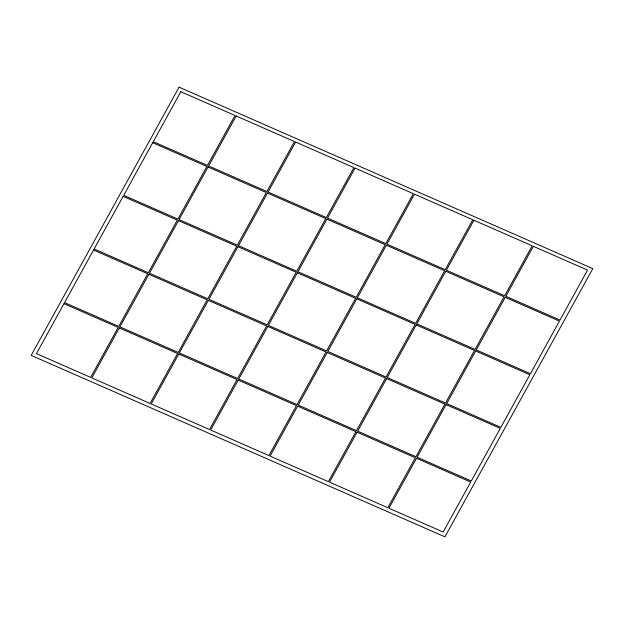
<?xml version="1.0" encoding="UTF-8"?>
<svg xmlns="http://www.w3.org/2000/svg" width="624" height="624" viewBox="0 0 624 624"><rect width="100%" height="100%" fill="white"/><g stroke="black" fill="none" stroke-linecap="round" stroke-linejoin="round"><path stroke-width="0.94" d="M179.072 87.165L31.2 355.384L444.928 536.835L592.8 268.616L179.072 87.165M63.976 303.654L36.426 353.621L90.62 377.387L118.17 327.428L63.976 303.654M93.553 250.013L64.553 302.609L118.747 326.375L147.74 273.78L93.553 250.013M123.123 196.365L94.13 248.96L148.325 272.727L177.317 220.139L123.123 196.365M152.701 142.724L123.708 195.32L177.895 219.086L206.895 166.491L152.701 142.724M180.827 91.705L153.278 141.671L207.472 165.438L235.022 115.479L180.827 91.705M119.332 327.935L91.79 377.902L150.056 403.455L177.606 353.496L119.332 327.935M148.91 274.295L119.909 326.882L178.183 352.443L207.176 299.848L148.91 274.295M178.48 220.646L149.487 273.242L207.761 298.795L236.753 246.207L178.48 220.646M208.057 167.006L179.065 219.593L237.331 245.154L266.331 192.559L208.057 167.006M236.184 115.986L208.634 165.953L266.908 191.506L294.458 141.547L236.184 115.986M178.768 354.003L151.226 403.97L209.492 429.523L237.042 379.564L178.768 354.003M208.346 300.362L179.345 352.95L237.619 378.511L266.612 325.915L208.346 300.362M237.916 246.714L208.923 299.309L267.197 324.862L296.189 272.275L237.916 246.714M267.493 193.073L238.501 245.661L296.767 271.222L325.767 218.626L267.493 193.073M295.62 142.054L268.078 192.02L326.344 217.573L353.894 167.614L295.62 142.054M238.204 380.071L210.662 430.037L268.928 455.59L296.478 405.631L238.204 380.071M267.782 326.43L238.789 379.018L297.055 404.578L326.056 351.983L267.782 326.43M297.359 272.782L268.359 325.377L326.633 350.93L355.625 298.342L297.359 272.782M326.929 219.141L297.937 271.729L356.21 297.289L385.203 244.694L326.929 219.141M355.056 168.121L327.514 218.088L385.78 243.641L413.33 193.682L355.056 168.121M297.64 406.138L270.098 456.105L328.364 481.658L355.914 431.699L297.64 406.138M327.218 352.498L298.225 405.085L356.491 430.646L385.492 378.05L327.218 352.498M356.795 298.849L327.795 351.445L386.069 376.997L415.061 324.41L356.795 298.849M386.365 245.209L357.373 297.796L415.646 323.357L444.639 270.761L386.365 245.209M414.492 194.189L386.95 244.156L445.216 269.708L472.766 219.749L414.492 194.189M357.076 432.206L329.534 482.173L387.8 507.725L415.35 457.766L357.076 432.206M386.654 378.565L357.661 431.153L415.927 456.713L444.928 404.118L386.654 378.565M416.231 324.917L387.231 377.512L445.505 403.065L474.497 350.477L416.231 324.917M445.801 271.276L416.809 323.864L475.082 349.424L504.075 296.829L445.801 271.276M473.928 220.256L446.386 270.223L504.652 295.776L532.202 245.817L473.928 220.256M416.512 458.273L388.97 508.24L443.165 532.007L470.707 482.04L416.512 458.273M446.09 404.633L417.097 457.22L471.284 480.987L500.284 428.399L446.09 404.633M475.667 350.984L446.667 403.58L500.861 427.346L529.854 374.751L475.667 350.984M505.237 297.344L476.245 349.931L530.439 373.698L559.432 321.11L505.237 297.344M533.364 246.324L505.822 296.291L560.009 320.057L587.558 270.091L533.364 246.324"/></g></svg>
